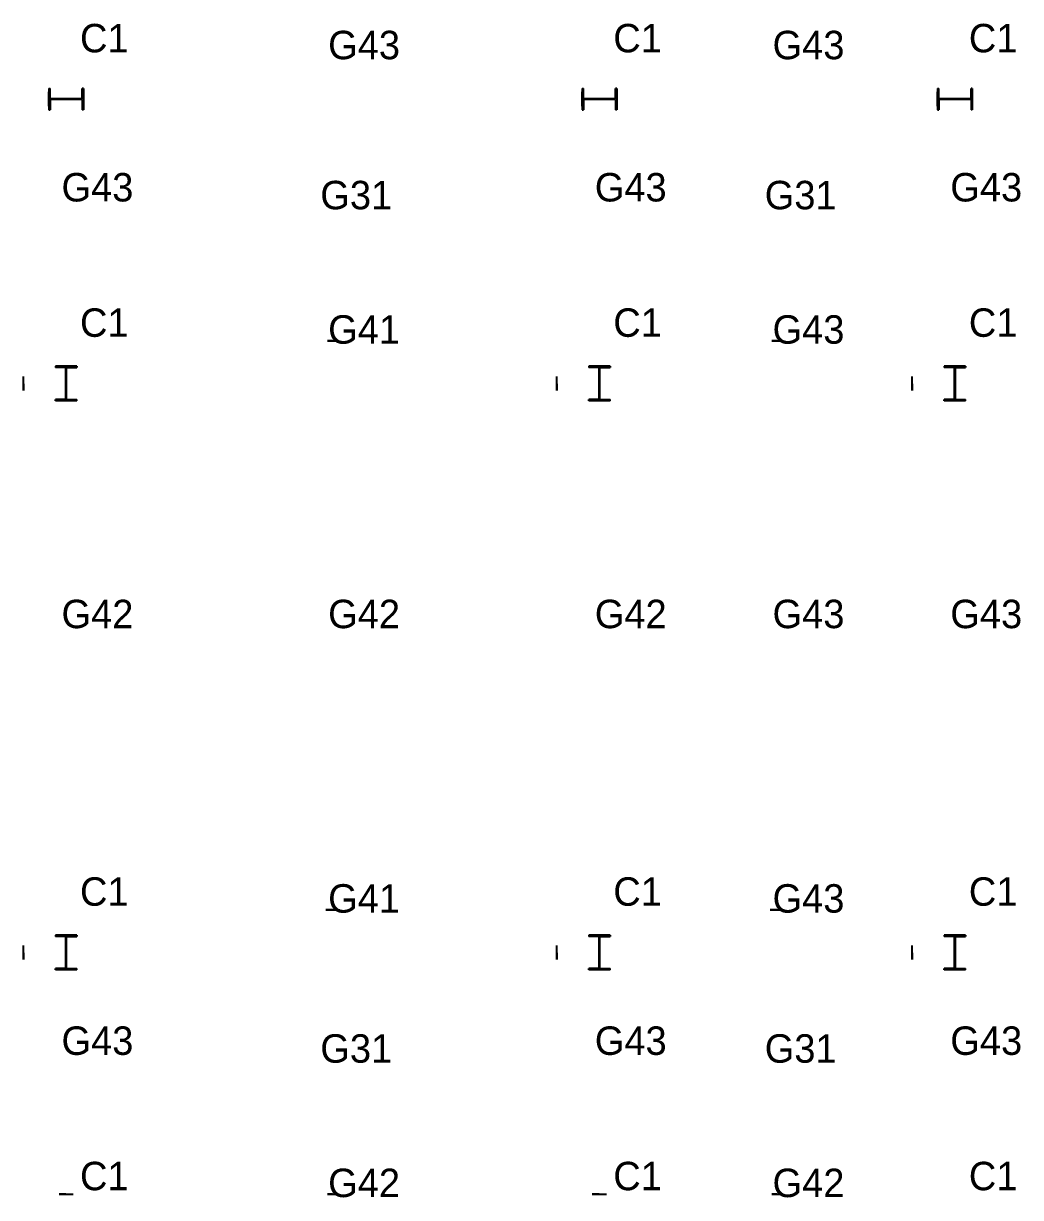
# Model space of a CAD drawing. Extents: x 0 to 468522, y -150 to 33063.
# Drawn here: x 454500 to 468522, y 16554 to 33063 of the extents above; entities that cross this region are included whole.
import ezdxf
from ezdxf.enums import TextEntityAlignment as Align

# ---------------------------------------------------------------- set-up
doc = ezdxf.new("R2010")
doc.units = 0

msp = doc.modelspace()

# ---------------------------------------------------------------- linework, layer by layer
at = {"layer": 'C1'}
for p, q in [((454856, 32150, 6460), (454856, 31850, 6460)), ((454856, 32150, 6460), (454874, 32150, 6460)), ((454874, 32005.5, 6460), (454874, 32150, 6460)), ((455326, 32005.5, 6460), (455326, 32150, 6460)), ((455344, 32150, 6460), (455326, 32150, 6460)), ((455344, 32150, 6460), (455344, 31850, 6460)), ((462356, 32150, 6460), (462356, 31850, 6460)), ((462356, 32150, 6460), (462374, 32150, 6460)), ((462374, 32005.5, 6460), (462374, 32150, 6460)), ((462826, 32005.5, 6460), (462826, 32150, 6460)), ((462844, 32150, 6460), (462826, 32150, 6460)), ((462844, 32150, 6460), (462844, 31850, 6460)), ((467356, 32150, 6460), (467356, 31850, 6460)), ((467356, 32150, 6460), (467374, 32150, 6460)), ((467374, 32005.5, 6460), (467374, 32150, 6460)), ((467826, 32005.5, 6460), (467826, 32150, 6460)), ((467844, 32150, 6460), (467826, 32150, 6460)), ((467844, 32150, 6460), (467844, 31850, 6460)), ((455326, 32005.5, 6460), (454874, 32005.5, 6460)), ((454874, 32005.5, 6460), (454874, 32005.5, 6460)), ((454874, 32005.5, 6460), (454874, 32005.5, 6460)), ((454874, 32005.5, 6460), (454874, 32005.5, 6460)), ((455326, 31994.5, 6460), (454874, 31994.5, 6460)), ((454874, 31994.5, 6460), (454874, 31994.5, 6460)), ((454874, 31994.5, 6460), (454874, 31994.5, 6460)), ((454874, 31994.5, 6460), (454874, 31994.5, 6460)), ((454874, 31994.5, 6460), (454874, 31850, 6460)), ((455326, 32005.5, 6460), (455326, 32005.5, 6460)), ((455326, 32005.5, 6460), (455326, 32005.5, 6460)), ((455326, 32005.5, 6460), (455326, 32005.5, 6460)), ((455326, 31994.5, 6460), (455326, 31994.5, 6460)), ((455326, 31994.5, 6460), (455326, 31994.5, 6460)), ((455326, 31994.5, 6460), (455326, 31994.5, 6460)), ((455326, 31994.5, 6460), (455326, 31850, 6460)), ((462826, 32005.5, 6460), (462374, 32005.5, 6460)), ((462374, 32005.5, 6460), (462374, 32005.5, 6460)), ((462374, 32005.5, 6460), (462374, 32005.5, 6460)), ((462374, 32005.5, 6460), (462374, 32005.5, 6460)), ((462826, 31994.5, 6460), (462374, 31994.5, 6460)), ((462374, 31994.5, 6460), (462374, 31994.5, 6460)), ((462374, 31994.5, 6460), (462374, 31994.5, 6460)), ((462374, 31994.5, 6460), (462374, 31994.5, 6460)), ((462374, 31994.5, 6460), (462374, 31850, 6460)), ((462826, 32005.5, 6460), (462826, 32005.5, 6460)), ((462826, 32005.5, 6460), (462826, 32005.5, 6460)), ((462826, 32005.5, 6460), (462826, 32005.5, 6460)), ((462826, 31994.5, 6460), (462826, 31994.5, 6460)), ((462826, 31994.5, 6460), (462826, 31994.5, 6460)), ((462826, 31994.5, 6460), (462826, 31994.5, 6460)), ((462826, 31994.5, 6460), (462826, 31850, 6460)), ((467826, 32005.5, 6460), (467374, 32005.5, 6460)), ((467374, 32005.5, 6460), (467374, 32005.5, 6460)), ((467374, 32005.5, 6460), (467374, 32005.5, 6460)), ((467374, 32005.5, 6460), (467374, 32005.5, 6460)), ((467826, 31994.5, 6460), (467374, 31994.5, 6460)), ((467374, 31994.5, 6460), (467374, 31994.5, 6460)), ((467374, 31994.5, 6460), (467374, 31994.5, 6460)), ((467374, 31994.5, 6460), (467374, 31994.5, 6460)), ((467374, 31994.5, 6460), (467374, 31850, 6460)), ((467826, 32005.5, 6460), (467826, 32005.5, 6460)), ((467826, 32005.5, 6460), (467826, 32005.5, 6460)), ((467826, 32005.5, 6460), (467826, 32005.5, 6460)), ((467826, 31994.5, 6460), (467826, 31994.5, 6460)), ((467826, 31994.5, 6460), (467826, 31994.5, 6460)), ((467826, 31994.5, 6460), (467826, 31994.5, 6460)), ((467826, 31994.5, 6460), (467826, 31850, 6460)), ((454856, 31850, 6460), (454874, 31850, 6460)), ((455344, 31850, 6460), (455326, 31850, 6460)), ((462356, 31850, 6460), (462374, 31850, 6460)), ((462844, 31850, 6460), (462826, 31850, 6460)), ((467356, 31850, 6460), (467374, 31850, 6460)), ((467844, 31850, 6460), (467826, 31850, 6460)), ((455250, 28244, 6460), (454950, 28244, 6460)), ((454950, 28244, 6460), (454950, 28226, 6460)), ((455250, 28244, 6460), (455250, 28226, 6460)), ((462750, 28244, 6460), (462450, 28244, 6460)), ((462450, 28244, 6460), (462450, 28226, 6460)), ((462750, 28244, 6460), (462750, 28226, 6460)), ((467750, 28244, 6460), (467450, 28244, 6460)), ((467450, 28244, 6460), (467450, 28226, 6460)), ((467750, 28244, 6460), (467750, 28226, 6460)), ((455094.5, 28226, 6460), (454950, 28226, 6460)), ((455094.5, 27774, 6460), (455094.5, 28226, 6460)), ((455094.5, 28226, 6460), (455094.5, 28226, 6460)), ((455094.5, 28226, 6460), (455094.5, 28226, 6460)), ((455094.5, 28226, 6460), (455094.5, 28226, 6460)), ((455105.5, 27774, 6460), (455105.5, 28226, 6460)), ((455105.5, 28226, 6460), (455105.5, 28226, 6460)), ((455105.5, 28226, 6460), (455105.5, 28226, 6460)), ((455105.5, 28226, 6460), (455105.5, 28226, 6460)), ((455105.5, 28226, 6460), (455250, 28226, 6460)), ((462594.5, 28226, 6460), (462450, 28226, 6460)), ((462594.5, 27774, 6460), (462594.5, 28226, 6460)), ((462594.5, 28226, 6460), (462594.5, 28226, 6460)), ((462594.5, 28226, 6460), (462594.5, 28226, 6460)), ((462594.5, 28226, 6460), (462594.5, 28226, 6460)), ((462605.5, 27774, 6460), (462605.5, 28226, 6460)), ((462605.5, 28226, 6460), (462605.5, 28226, 6460)), ((462605.5, 28226, 6460), (462605.5, 28226, 6460)), ((462605.5, 28226, 6460), (462605.5, 28226, 6460)), ((462605.5, 28226, 6460), (462750, 28226, 6460)), ((467594.5, 28226, 6460), (467450, 28226, 6460)), ((467594.5, 27774, 6460), (467594.5, 28226, 6460)), ((467594.5, 28226, 6460), (467594.5, 28226, 6460)), ((467594.5, 28226, 6460), (467594.5, 28226, 6460)), ((467594.5, 28226, 6460), (467594.5, 28226, 6460)), ((467605.5, 27774, 6460), (467605.5, 28226, 6460)), ((467605.5, 28226, 6460), (467605.5, 28226, 6460)), ((467605.5, 28226, 6460), (467605.5, 28226, 6460)), ((467605.5, 28226, 6460), (467605.5, 28226, 6460)), ((467605.5, 28226, 6460), (467750, 28226, 6460)), ((455094.5, 27774, 6460), (454950, 27774, 6460)), ((454950, 27756, 6460), (454950, 27774, 6460)), ((455250, 27756, 6460), (454950, 27756, 6460)), ((455094.5, 27774, 6460), (455094.5, 27774, 6460)), ((455094.5, 27774, 6460), (455094.5, 27774, 6460)), ((455094.5, 27774, 6460), (455094.5, 27774, 6460)), ((455105.5, 27774, 6460), (455105.5, 27774, 6460)), ((455105.5, 27774, 6460), (455105.5, 27774, 6460)), ((455105.5, 27774, 6460), (455105.5, 27774, 6460)), ((455105.5, 27774, 6460), (455250, 27774, 6460)), ((455250, 27756, 6460), (455250, 27774, 6460)), ((462594.5, 27774, 6460), (462450, 27774, 6460)), ((462450, 27756, 6460), (462450, 27774, 6460)), ((462750, 27756, 6460), (462450, 27756, 6460)), ((462594.5, 27774, 6460), (462594.5, 27774, 6460)), ((462594.5, 27774, 6460), (462594.5, 27774, 6460)), ((462594.5, 27774, 6460), (462594.5, 27774, 6460)), ((462605.5, 27774, 6460), (462605.5, 27774, 6460)), ((462605.5, 27774, 6460), (462605.5, 27774, 6460)), ((462605.5, 27774, 6460), (462605.5, 27774, 6460)), ((462605.5, 27774, 6460), (462750, 27774, 6460)), ((462750, 27756, 6460), (462750, 27774, 6460)), ((467594.5, 27774, 6460), (467450, 27774, 6460)), ((467450, 27756, 6460), (467450, 27774, 6460)), ((467750, 27756, 6460), (467450, 27756, 6460)), ((467594.5, 27774, 6460), (467594.5, 27774, 6460)), ((467594.5, 27774, 6460), (467594.5, 27774, 6460)), ((467594.5, 27774, 6460), (467594.5, 27774, 6460)), ((467605.5, 27774, 6460), (467605.5, 27774, 6460)), ((467605.5, 27774, 6460), (467605.5, 27774, 6460)), ((467605.5, 27774, 6460), (467605.5, 27774, 6460)), ((467605.5, 27774, 6460), (467750, 27774, 6460)), ((467750, 27756, 6460), (467750, 27774, 6460)), ((455250, 20244, 6460), (454950, 20244, 6460)), ((454950, 20244, 6460), (454950, 20226, 6460)), ((455094.5, 20226, 6460), (454950, 20226, 6460)), ((455094.5, 19774, 6460), (455094.5, 20226, 6460)), ((455094.5, 20226, 6460), (455094.5, 20226, 6460)), ((455094.5, 20226, 6460), (455094.5, 20226, 6460)), ((455094.5, 20226, 6460), (455094.5, 20226, 6460)), ((455105.5, 19774, 6460), (455105.5, 20226, 6460)), ((455105.5, 20226, 6460), (455105.5, 20226, 6460)), ((455105.5, 20226, 6460), (455105.5, 20226, 6460)), ((455105.5, 20226, 6460), (455105.5, 20226, 6460)), ((455105.5, 20226, 6460), (455250, 20226, 6460)), ((455250, 20244, 6460), (455250, 20226, 6460)), ((462750, 20244, 6460), (462450, 20244, 6460)), ((462450, 20244, 6460), (462450, 20226, 6460)), ((462594.5, 20226, 6460), (462450, 20226, 6460)), ((462594.5, 19774, 6460), (462594.5, 20226, 6460)), ((462594.5, 20226, 6460), (462594.5, 20226, 6460)), ((462594.5, 20226, 6460), (462594.5, 20226, 6460)), ((462594.5, 20226, 6460), (462594.5, 20226, 6460)), ((462605.5, 19774, 6460), (462605.5, 20226, 6460)), ((462605.5, 20226, 6460), (462605.5, 20226, 6460)), ((462605.5, 20226, 6460), (462605.5, 20226, 6460)), ((462605.5, 20226, 6460), (462605.5, 20226, 6460)), ((462605.5, 20226, 6460), (462750, 20226, 6460)), ((462750, 20244, 6460), (462750, 20226, 6460)), ((467750, 20244, 6460), (467450, 20244, 6460)), ((467450, 20244, 6460), (467450, 20226, 6460)), ((467594.5, 20226, 6460), (467450, 20226, 6460)), ((467594.5, 19774, 6460), (467594.5, 20226, 6460)), ((467594.5, 20226, 6460), (467594.5, 20226, 6460)), ((467594.5, 20226, 6460), (467594.5, 20226, 6460)), ((467594.5, 20226, 6460), (467594.5, 20226, 6460)), ((467605.5, 19774, 6460), (467605.5, 20226, 6460)), ((467605.5, 20226, 6460), (467605.5, 20226, 6460)), ((467605.5, 20226, 6460), (467605.5, 20226, 6460)), ((467605.5, 20226, 6460), (467605.5, 20226, 6460)), ((467605.5, 20226, 6460), (467750, 20226, 6460)), ((467750, 20244, 6460), (467750, 20226, 6460)), ((455094.5, 19774, 6460), (454950, 19774, 6460)), ((454950, 19756, 6460), (454950, 19774, 6460)), ((455250, 19756, 6460), (454950, 19756, 6460)), ((455094.5, 19774, 6460), (455094.5, 19774, 6460)), ((455094.5, 19774, 6460), (455094.5, 19774, 6460)), ((455094.5, 19774, 6460), (455094.5, 19774, 6460)), ((455105.5, 19774, 6460), (455105.5, 19774, 6460)), ((455105.5, 19774, 6460), (455105.5, 19774, 6460)), ((455105.5, 19774, 6460), (455105.5, 19774, 6460)), ((455105.5, 19774, 6460), (455250, 19774, 6460)), ((455250, 19756, 6460), (455250, 19774, 6460)), ((462594.5, 19774, 6460), (462450, 19774, 6460)), ((462450, 19756, 6460), (462450, 19774, 6460)), ((462750, 19756, 6460), (462450, 19756, 6460)), ((462594.5, 19774, 6460), (462594.5, 19774, 6460)), ((462594.5, 19774, 6460), (462594.5, 19774, 6460)), ((462594.5, 19774, 6460), (462594.5, 19774, 6460)), ((462605.5, 19774, 6460), (462605.5, 19774, 6460)), ((462605.5, 19774, 6460), (462605.5, 19774, 6460)), ((462605.5, 19774, 6460), (462605.5, 19774, 6460)), ((462605.5, 19774, 6460), (462750, 19774, 6460)), ((462750, 19756, 6460), (462750, 19774, 6460)), ((467594.5, 19774, 6460), (467450, 19774, 6460)), ((467450, 19756, 6460), (467450, 19774, 6460)), ((467750, 19756, 6460), (467450, 19756, 6460)), ((467594.5, 19774, 6460), (467594.5, 19774, 6460)), ((467594.5, 19774, 6460), (467594.5, 19774, 6460)), ((467594.5, 19774, 6460), (467594.5, 19774, 6460)), ((467605.5, 19774, 6460), (467605.5, 19774, 6460)), ((467605.5, 19774, 6460), (467605.5, 19774, 6460)), ((467605.5, 19774, 6460), (467605.5, 19774, 6460)), ((467605.5, 19774, 6460), (467750, 19774, 6460)), ((467750, 19756, 6460), (467750, 19774, 6460))]:
    msp.add_line(p, q, dxfattribs=at)
at = {"layer": 'G31', "extrusion": (0, 1, 0)}
for p, q in [((458775, 28600, 9740), (458925, 28600, 9740)), ((458775, 28600, 9440), (458925, 28600, 9440)), ((458846.75, 28600, 9731), (458775, 28600, 9731)), ((458775, 28600, 9740), (458775, 28600, 9731)), ((458846.75, 28600, 9449), (458775, 28600, 9449)), ((458775, 28600, 9440), (458775, 28600, 9449)), ((458846.75, 28600, 9449), (458846.75, 28600, 9731)), ((458846.75, 28600, 9731), (458846.75, 28600, 9731)), ((458846.75, 28600, 9449), (458846.75, 28600, 9449)), ((458846.75, 28600, 9731), (458846.75, 28600, 9731)), ((458846.75, 28600, 9449), (458846.75, 28600, 9449)), ((458846.75, 28600, 9731), (458846.75, 28600, 9731)), ((458846.75, 28600, 9449), (458846.75, 28600, 9449)), ((458853.25, 28600, 9449), (458853.25, 28600, 9731)), ((458853.25, 28600, 9449), (458853.25, 28600, 9449)), ((458853.25, 28600, 9731), (458853.25, 28600, 9731)), ((458853.25, 28600, 9449), (458853.25, 28600, 9449)), ((458853.25, 28600, 9731), (458853.25, 28600, 9731)), ((458853.25, 28600, 9449), (458853.25, 28600, 9449)), ((458853.25, 28600, 9731), (458853.25, 28600, 9731)), ((458853.25, 28600, 9731), (458925, 28600, 9731)), ((458853.25, 28600, 9449), (458925, 28600, 9449)), ((458925, 28600, 9740), (458925, 28600, 9731)), ((458925, 28600, 9440), (458925, 28600, 9449)), ((465025, 28600, 9740), (465175, 28600, 9740)), ((465025, 28600, 9440), (465175, 28600, 9440)), ((465096.75, 28600, 9731), (465025, 28600, 9731)), ((465025, 28600, 9740), (465025, 28600, 9731)), ((465096.75, 28600, 9449), (465025, 28600, 9449)), ((465025, 28600, 9440), (465025, 28600, 9449)), ((465096.75, 28600, 9449), (465096.75, 28600, 9731)), ((465096.75, 28600, 9731), (465096.75, 28600, 9731)), ((465096.75, 28600, 9449), (465096.75, 28600, 9449)), ((465096.75, 28600, 9731), (465096.75, 28600, 9731)), ((465096.75, 28600, 9449), (465096.75, 28600, 9449)), ((465096.75, 28600, 9731), (465096.75, 28600, 9731)), ((465096.75, 28600, 9449), (465096.75, 28600, 9449)), ((465103.25, 28600, 9449), (465103.25, 28600, 9731)), ((465103.25, 28600, 9449), (465103.25, 28600, 9449)), ((465103.25, 28600, 9731), (465103.25, 28600, 9731)), ((465103.25, 28600, 9449), (465103.25, 28600, 9449)), ((465103.25, 28600, 9731), (465103.25, 28600, 9731)), ((465103.25, 28600, 9449), (465103.25, 28600, 9449)), ((465103.25, 28600, 9731), (465103.25, 28600, 9731)), ((465103.25, 28600, 9731), (465175, 28600, 9731)), ((465103.25, 28600, 9449), (465175, 28600, 9449)), ((465175, 28600, 9740), (465175, 28600, 9731)), ((465175, 28600, 9440), (465175, 28600, 9449)), ((458775, 16600, 9740), (458925, 16600, 9740)), ((458775, 16600, 9440), (458925, 16600, 9440)), ((458846.75, 16600, 9731), (458775, 16600, 9731)), ((458775, 16600, 9740), (458775, 16600, 9731)), ((458846.75, 16600, 9449), (458775, 16600, 9449)), ((458775, 16600, 9440), (458775, 16600, 9449)), ((458846.75, 16600, 9449), (458846.75, 16600, 9731)), ((458846.75, 16600, 9731), (458846.75, 16600, 9731)), ((458846.75, 16600, 9449), (458846.75, 16600, 9449)), ((458846.75, 16600, 9731), (458846.75, 16600, 9731)), ((458846.75, 16600, 9449), (458846.75, 16600, 9449)), ((458846.75, 16600, 9731), (458846.75, 16600, 9731)), ((458846.75, 16600, 9449), (458846.75, 16600, 9449)), ((458853.25, 16600, 9449), (458853.25, 16600, 9731)), ((458853.25, 16600, 9449), (458853.25, 16600, 9449)), ((458853.25, 16600, 9731), (458853.25, 16600, 9731)), ((458853.25, 16600, 9449), (458853.25, 16600, 9449)), ((458853.25, 16600, 9731), (458853.25, 16600, 9731)), ((458853.25, 16600, 9449), (458853.25, 16600, 9449)), ((458853.25, 16600, 9731), (458853.25, 16600, 9731)), ((458853.25, 16600, 9731), (458925, 16600, 9731)), ((458853.25, 16600, 9449), (458925, 16600, 9449)), ((458925, 16600, 9740), (458925, 16600, 9731)), ((458925, 16600, 9440), (458925, 16600, 9449)), ((465025, 16600, 9740), (465175, 16600, 9740)), ((465025, 16600, 9440), (465175, 16600, 9440)), ((465096.75, 16600, 9731), (465025, 16600, 9731)), ((465025, 16600, 9740), (465025, 16600, 9731)), ((465096.75, 16600, 9449), (465025, 16600, 9449)), ((465025, 16600, 9440), (465025, 16600, 9449)), ((465096.75, 16600, 9449), (465096.75, 16600, 9731)), ((465096.75, 16600, 9731), (465096.75, 16600, 9731)), ((465096.75, 16600, 9449), (465096.75, 16600, 9449)), ((465096.75, 16600, 9731), (465096.75, 16600, 9731)), ((465096.75, 16600, 9449), (465096.75, 16600, 9449)), ((465096.75, 16600, 9731), (465096.75, 16600, 9731)), ((465096.75, 16600, 9449), (465096.75, 16600, 9449)), ((465103.25, 16600, 9449), (465103.25, 16600, 9731)), ((465103.25, 16600, 9449), (465103.25, 16600, 9449)), ((465103.25, 16600, 9731), (465103.25, 16600, 9731)), ((465103.25, 16600, 9449), (465103.25, 16600, 9449)), ((465103.25, 16600, 9731), (465103.25, 16600, 9731)), ((465103.25, 16600, 9449), (465103.25, 16600, 9449)), ((465103.25, 16600, 9731), (465103.25, 16600, 9731)), ((465103.25, 16600, 9731), (465175, 16600, 9731)), ((465103.25, 16600, 9449), (465175, 16600, 9449)), ((465175, 16600, 9740), (465175, 16600, 9731)), ((465175, 16600, 9440), (465175, 16600, 9449))]:
    msp.add_line(p, q, dxfattribs=at)
at = {"layer": 'G41', "extrusion": (-1, 0, 0)}
for p, q in [((454500, 27900, 9790), (454500, 28100, 9790)), ((454500, 27900, 9390), (454500, 28100, 9390)), ((454500, 28006, 9768), (454500, 28100, 9768)), ((454500, 28100, 9790), (454500, 28100, 9768)), ((454500, 28006, 9412), (454500, 28100, 9412)), ((454500, 28100, 9390), (454500, 28100, 9412)), ((462000, 27900, 9790), (462000, 28100, 9790)), ((462000, 27900, 9390), (462000, 28100, 9390)), ((462000, 28006, 9768), (462000, 28100, 9768)), ((462000, 28100, 9790), (462000, 28100, 9768)), ((462000, 28006, 9412), (462000, 28100, 9412)), ((462000, 28100, 9390), (462000, 28100, 9412)), ((454500, 28006, 9412), (454500, 28006, 9768)), ((454500, 28006, 9412), (454500, 28006, 9412)), ((454500, 28006, 9768), (454500, 28006, 9768)), ((454500, 28006, 9412), (454500, 28006, 9412)), ((454500, 28006, 9768), (454500, 28006, 9768)), ((454500, 28006, 9412), (454500, 28006, 9412)), ((454500, 28006, 9768), (454500, 28006, 9768)), ((454500, 27994, 9412), (454500, 27994, 9768)), ((454500, 27994, 9768), (454500, 27994, 9768)), ((454500, 27994, 9412), (454500, 27994, 9412)), ((454500, 27994, 9768), (454500, 27994, 9768)), ((454500, 27994, 9412), (454500, 27994, 9412)), ((454500, 27994, 9768), (454500, 27994, 9768)), ((454500, 27994, 9412), (454500, 27994, 9412)), ((454500, 27994, 9768), (454500, 27900, 9768)), ((454500, 27994, 9412), (454500, 27900, 9412)), ((454500, 27900, 9790), (454500, 27900, 9768)), ((454500, 27900, 9390), (454500, 27900, 9412)), ((462000, 28006, 9412), (462000, 28006, 9768)), ((462000, 28006, 9412), (462000, 28006, 9412)), ((462000, 28006, 9768), (462000, 28006, 9768)), ((462000, 28006, 9412), (462000, 28006, 9412)), ((462000, 28006, 9768), (462000, 28006, 9768)), ((462000, 28006, 9412), (462000, 28006, 9412)), ((462000, 28006, 9768), (462000, 28006, 9768)), ((462000, 27994, 9412), (462000, 27994, 9768)), ((462000, 27994, 9768), (462000, 27994, 9768)), ((462000, 27994, 9412), (462000, 27994, 9412)), ((462000, 27994, 9768), (462000, 27994, 9768)), ((462000, 27994, 9412), (462000, 27994, 9412)), ((462000, 27994, 9768), (462000, 27994, 9768)), ((462000, 27994, 9412), (462000, 27994, 9412)), ((462000, 27994, 9768), (462000, 27900, 9768)), ((462000, 27994, 9412), (462000, 27900, 9412)), ((462000, 27900, 9790), (462000, 27900, 9768)), ((462000, 27900, 9390), (462000, 27900, 9412)), ((454500, 19900, 9790), (454500, 20100, 9790)), ((454500, 19900, 9390), (454500, 20100, 9390)), ((454500, 20006, 9768), (454500, 20100, 9768)), ((454500, 20100, 9790), (454500, 20100, 9768)), ((454500, 20006, 9412), (454500, 20100, 9412)), ((454500, 20100, 9390), (454500, 20100, 9412)), ((454500, 20006, 9412), (454500, 20006, 9768)), ((454500, 20006, 9412), (454500, 20006, 9412)), ((454500, 20006, 9768), (454500, 20006, 9768)), ((454500, 20006, 9412), (454500, 20006, 9412)), ((454500, 20006, 9768), (454500, 20006, 9768)), ((454500, 20006, 9412), (454500, 20006, 9412)), ((454500, 20006, 9768), (454500, 20006, 9768)), ((454500, 19994, 9412), (454500, 19994, 9768)), ((454500, 19994, 9768), (454500, 19994, 9768)), ((454500, 19994, 9412), (454500, 19994, 9412)), ((454500, 19994, 9768), (454500, 19994, 9768)), ((454500, 19994, 9412), (454500, 19994, 9412)), ((454500, 19994, 9768), (454500, 19994, 9768)), ((454500, 19994, 9412), (454500, 19994, 9412)), ((454500, 19994, 9768), (454500, 19900, 9768)), ((454500, 19994, 9412), (454500, 19900, 9412)), ((462000, 19900, 9790), (462000, 20100, 9790)), ((462000, 19900, 9390), (462000, 20100, 9390)), ((462000, 20006, 9768), (462000, 20100, 9768)), ((462000, 20100, 9790), (462000, 20100, 9768)), ((462000, 20006, 9412), (462000, 20100, 9412)), ((462000, 20100, 9390), (462000, 20100, 9412)), ((462000, 20006, 9412), (462000, 20006, 9768)), ((462000, 20006, 9412), (462000, 20006, 9412)), ((462000, 20006, 9768), (462000, 20006, 9768)), ((462000, 20006, 9412), (462000, 20006, 9412)), ((462000, 20006, 9768), (462000, 20006, 9768)), ((462000, 20006, 9412), (462000, 20006, 9412)), ((462000, 20006, 9768), (462000, 20006, 9768)), ((462000, 19994, 9412), (462000, 19994, 9768)), ((462000, 19994, 9768), (462000, 19994, 9768)), ((462000, 19994, 9412), (462000, 19994, 9412)), ((462000, 19994, 9768), (462000, 19994, 9768)), ((462000, 19994, 9412), (462000, 19994, 9412)), ((462000, 19994, 9768), (462000, 19994, 9768)), ((462000, 19994, 9412), (462000, 19994, 9412)), ((462000, 19994, 9768), (462000, 19900, 9768)), ((462000, 19994, 9412), (462000, 19900, 9412)), ((454500, 19900, 9790), (454500, 19900, 9768)), ((454500, 19900, 9390), (454500, 19900, 9412)), ((462000, 19900, 9790), (462000, 19900, 9768)), ((462000, 19900, 9390), (462000, 19900, 9412))]:
    msp.add_line(p, q, dxfattribs=at)
at = {"layer": 'G42', "extrusion": (0, 1, 0)}
for p, q in [((458750, 20600, 9790), (458950, 20600, 9790)), ((458750, 20600, 9390), (458950, 20600, 9390)), ((458845.5, 20600, 9776), (458750, 20600, 9776)), ((458750, 20600, 9790), (458750, 20600, 9776)), ((458845.5, 20600, 9404), (458750, 20600, 9404)), ((458750, 20600, 9390), (458750, 20600, 9404)), ((458845.5, 20600, 9404), (458845.5, 20600, 9776)), ((458845.5, 20600, 9776), (458845.5, 20600, 9776)), ((458845.5, 20600, 9404), (458845.5, 20600, 9404)), ((458845.5, 20600, 9776), (458845.5, 20600, 9776)), ((458845.5, 20600, 9404), (458845.5, 20600, 9404)), ((458845.5, 20600, 9776), (458845.5, 20600, 9776)), ((458845.5, 20600, 9404), (458845.5, 20600, 9404)), ((458854.5, 20600, 9404), (458854.5, 20600, 9776)), ((458854.5, 20600, 9404), (458854.5, 20600, 9404)), ((458854.5, 20600, 9776), (458854.5, 20600, 9776)), ((458854.5, 20600, 9404), (458854.5, 20600, 9404)), ((458854.5, 20600, 9776), (458854.5, 20600, 9776)), ((458854.5, 20600, 9404), (458854.5, 20600, 9404)), ((458854.5, 20600, 9776), (458854.5, 20600, 9776)), ((458854.5, 20600, 9776), (458950, 20600, 9776)), ((458854.5, 20600, 9404), (458950, 20600, 9404)), ((458950, 20600, 9790), (458950, 20600, 9776)), ((458950, 20600, 9390), (458950, 20600, 9404)), ((455000, 20244, 9790), (455200, 20244, 9790)), ((455000, 20244, 9390), (455200, 20244, 9390)), ((455095.5, 20244, 9776), (455000, 20244, 9776)), ((455000, 20244, 9790), (455000, 20244, 9776)), ((455095.5, 20244, 9404), (455000, 20244, 9404)), ((455000, 20244, 9390), (455000, 20244, 9404)), ((455095.5, 20244, 9404), (455095.5, 20244, 9776)), ((455095.5, 20244, 9776), (455095.5, 20244, 9776)), ((455095.5, 20244, 9404), (455095.5, 20244, 9404)), ((455095.5, 20244, 9776), (455095.5, 20244, 9776)), ((455095.5, 20244, 9404), (455095.5, 20244, 9404)), ((455095.5, 20244, 9776), (455095.5, 20244, 9776)), ((455095.5, 20244, 9404), (455095.5, 20244, 9404)), ((455104.5, 20244, 9404), (455104.5, 20244, 9776)), ((455104.5, 20244, 9404), (455104.5, 20244, 9404)), ((455104.5, 20244, 9776), (455104.5, 20244, 9776)), ((455104.5, 20244, 9404), (455104.5, 20244, 9404)), ((455104.5, 20244, 9776), (455104.5, 20244, 9776)), ((455104.5, 20244, 9404), (455104.5, 20244, 9404)), ((455104.5, 20244, 9776), (455104.5, 20244, 9776)), ((455104.5, 20244, 9776), (455200, 20244, 9776)), ((455104.5, 20244, 9404), (455200, 20244, 9404)), ((455200, 20244, 9790), (455200, 20244, 9776)), ((455200, 20244, 9390), (455200, 20244, 9404)), ((462500, 20244, 9790), (462700, 20244, 9790)), ((462500, 20244, 9390), (462700, 20244, 9390)), ((462595.5, 20244, 9776), (462500, 20244, 9776)), ((462500, 20244, 9790), (462500, 20244, 9776)), ((462595.5, 20244, 9404), (462500, 20244, 9404)), ((462500, 20244, 9390), (462500, 20244, 9404)), ((462595.5, 20244, 9404), (462595.5, 20244, 9776)), ((462595.5, 20244, 9776), (462595.5, 20244, 9776)), ((462595.5, 20244, 9404), (462595.5, 20244, 9404)), ((462595.5, 20244, 9776), (462595.5, 20244, 9776)), ((462595.5, 20244, 9404), (462595.5, 20244, 9404)), ((462595.5, 20244, 9776), (462595.5, 20244, 9776)), ((462595.5, 20244, 9404), (462595.5, 20244, 9404)), ((462604.5, 20244, 9404), (462604.5, 20244, 9776)), ((462604.5, 20244, 9404), (462604.5, 20244, 9404)), ((462604.5, 20244, 9776), (462604.5, 20244, 9776)), ((462604.5, 20244, 9404), (462604.5, 20244, 9404)), ((462604.5, 20244, 9776), (462604.5, 20244, 9776)), ((462604.5, 20244, 9404), (462604.5, 20244, 9404)), ((462604.5, 20244, 9776), (462604.5, 20244, 9776)), ((462604.5, 20244, 9776), (462700, 20244, 9776)), ((462604.5, 20244, 9404), (462700, 20244, 9404)), ((462700, 20244, 9790), (462700, 20244, 9776)), ((462700, 20244, 9390), (462700, 20244, 9404))]:
    msp.add_line(p, q, dxfattribs=at)
at = {"layer": 'G43', "extrusion": (-1, 0, 0)}
for p, q in [((454856, 31900, 9790), (454856, 32100, 9790)), ((454856, 31900, 9390), (454856, 32100, 9390)), ((454856, 32004, 9777), (454856, 32100, 9777)), ((454856, 32100, 9790), (454856, 32100, 9777)), ((454856, 32004, 9403), (454856, 32100, 9403)), ((454856, 32100, 9390), (454856, 32100, 9403)), ((462356, 31900, 9790), (462356, 32100, 9790)), ((462356, 31900, 9390), (462356, 32100, 9390)), ((462356, 32004, 9777), (462356, 32100, 9777)), ((462356, 32100, 9790), (462356, 32100, 9777)), ((462356, 32004, 9403), (462356, 32100, 9403)), ((462356, 32100, 9390), (462356, 32100, 9403)), ((467356, 31900, 9790), (467356, 32100, 9790)), ((467356, 31900, 9390), (467356, 32100, 9390)), ((467356, 32004, 9777), (467356, 32100, 9777)), ((467356, 32100, 9790), (467356, 32100, 9777)), ((467356, 32004, 9403), (467356, 32100, 9403)), ((467356, 32100, 9390), (467356, 32100, 9403)), ((454856, 32004, 9403), (454856, 32004, 9777)), ((454856, 32004, 9403), (454856, 32004, 9403)), ((454856, 32004, 9777), (454856, 32004, 9777)), ((454856, 32004, 9403), (454856, 32004, 9403)), ((454856, 32004, 9777), (454856, 32004, 9777)), ((454856, 32004, 9403), (454856, 32004, 9403)), ((454856, 32004, 9777), (454856, 32004, 9777)), ((454856, 31996, 9403), (454856, 31996, 9777)), ((454856, 31996, 9777), (454856, 31996, 9777)), ((454856, 31996, 9403), (454856, 31996, 9403)), ((454856, 31996, 9777), (454856, 31996, 9777)), ((454856, 31996, 9403), (454856, 31996, 9403)), ((454856, 31996, 9777), (454856, 31996, 9777)), ((454856, 31996, 9403), (454856, 31996, 9403)), ((454856, 31996, 9777), (454856, 31900, 9777)), ((454856, 31996, 9403), (454856, 31900, 9403)), ((454856, 31900, 9790), (454856, 31900, 9777)), ((454856, 31900, 9390), (454856, 31900, 9403)), ((462356, 32004, 9403), (462356, 32004, 9777)), ((462356, 32004, 9403), (462356, 32004, 9403)), ((462356, 32004, 9777), (462356, 32004, 9777)), ((462356, 32004, 9403), (462356, 32004, 9403)), ((462356, 32004, 9777), (462356, 32004, 9777)), ((462356, 32004, 9403), (462356, 32004, 9403)), ((462356, 32004, 9777), (462356, 32004, 9777)), ((462356, 31996, 9403), (462356, 31996, 9777)), ((462356, 31996, 9777), (462356, 31996, 9777)), ((462356, 31996, 9403), (462356, 31996, 9403)), ((462356, 31996, 9777), (462356, 31996, 9777)), ((462356, 31996, 9403), (462356, 31996, 9403)), ((462356, 31996, 9777), (462356, 31996, 9777)), ((462356, 31996, 9403), (462356, 31996, 9403)), ((462356, 31996, 9777), (462356, 31900, 9777)), ((462356, 31996, 9403), (462356, 31900, 9403)), ((462356, 31900, 9790), (462356, 31900, 9777)), ((462356, 31900, 9390), (462356, 31900, 9403)), ((467356, 32004, 9403), (467356, 32004, 9777)), ((467356, 32004, 9403), (467356, 32004, 9403)), ((467356, 32004, 9777), (467356, 32004, 9777)), ((467356, 32004, 9403), (467356, 32004, 9403)), ((467356, 32004, 9777), (467356, 32004, 9777)), ((467356, 32004, 9403), (467356, 32004, 9403)), ((467356, 32004, 9777), (467356, 32004, 9777)), ((467356, 31996, 9403), (467356, 31996, 9777)), ((467356, 31996, 9777), (467356, 31996, 9777)), ((467356, 31996, 9403), (467356, 31996, 9403)), ((467356, 31996, 9777), (467356, 31996, 9777)), ((467356, 31996, 9403), (467356, 31996, 9403)), ((467356, 31996, 9777), (467356, 31996, 9777)), ((467356, 31996, 9403), (467356, 31996, 9403)), ((467356, 31996, 9777), (467356, 31900, 9777)), ((467356, 31996, 9403), (467356, 31900, 9403)), ((467356, 31900, 9790), (467356, 31900, 9777)), ((467356, 31900, 9390), (467356, 31900, 9403)), ((467000, 27900, 9790), (467000, 28100, 9790)), ((467000, 27900, 9390), (467000, 28100, 9390)), ((467000, 28004, 9777), (467000, 28100, 9777)), ((467000, 28100, 9790), (467000, 28100, 9777)), ((467000, 28004, 9403), (467000, 28100, 9403)), ((467000, 28100, 9390), (467000, 28100, 9403)), ((467000, 28004, 9403), (467000, 28004, 9777)), ((467000, 28004, 9403), (467000, 28004, 9403)), ((467000, 28004, 9777), (467000, 28004, 9777)), ((467000, 28004, 9403), (467000, 28004, 9403)), ((467000, 28004, 9777), (467000, 28004, 9777)), ((467000, 28004, 9403), (467000, 28004, 9403)), ((467000, 28004, 9777), (467000, 28004, 9777)), ((467000, 27996, 9403), (467000, 27996, 9777)), ((467000, 27996, 9777), (467000, 27996, 9777)), ((467000, 27996, 9403), (467000, 27996, 9403)), ((467000, 27996, 9777), (467000, 27996, 9777)), ((467000, 27996, 9403), (467000, 27996, 9403)), ((467000, 27996, 9777), (467000, 27996, 9777)), ((467000, 27996, 9403), (467000, 27996, 9403)), ((467000, 27996, 9777), (467000, 27900, 9777)), ((467000, 27996, 9403), (467000, 27900, 9403)), ((467000, 27900, 9790), (467000, 27900, 9777)), ((467000, 27900, 9390), (467000, 27900, 9403)), ((467000, 19900, 9790), (467000, 20100, 9790)), ((467000, 19900, 9390), (467000, 20100, 9390)), ((467000, 20004, 9777), (467000, 20100, 9777)), ((467000, 20100, 9790), (467000, 20100, 9777)), ((467000, 20004, 9403), (467000, 20100, 9403)), ((467000, 20100, 9390), (467000, 20100, 9403)), ((467000, 20004, 9403), (467000, 20004, 9777)), ((467000, 20004, 9403), (467000, 20004, 9403)), ((467000, 20004, 9777), (467000, 20004, 9777)), ((467000, 20004, 9403), (467000, 20004, 9403)), ((467000, 20004, 9777), (467000, 20004, 9777)), ((467000, 20004, 9403), (467000, 20004, 9403)), ((467000, 20004, 9777), (467000, 20004, 9777)), ((467000, 19996, 9403), (467000, 19996, 9777)), ((467000, 19996, 9777), (467000, 19996, 9777)), ((467000, 19996, 9403), (467000, 19996, 9403)), ((467000, 19996, 9777), (467000, 19996, 9777)), ((467000, 19996, 9403), (467000, 19996, 9403)), ((467000, 19996, 9777), (467000, 19996, 9777)), ((467000, 19996, 9403), (467000, 19996, 9403)), ((467000, 19996, 9777), (467000, 19900, 9777)), ((467000, 19996, 9403), (467000, 19900, 9403)), ((467000, 19900, 9790), (467000, 19900, 9777)), ((467000, 19900, 9390), (467000, 19900, 9403))]:
    msp.add_line(p, q, dxfattribs=at)
at = {"layer": 'G43', "extrusion": (0, 1, 0)}
for p, q in [((455000, 28244, 9790), (455200, 28244, 9790)), ((455000, 28244, 9390), (455200, 28244, 9390)), ((455096, 28244, 9777), (455000, 28244, 9777)), ((455000, 28244, 9790), (455000, 28244, 9777)), ((455096, 28244, 9403), (455000, 28244, 9403)), ((455000, 28244, 9390), (455000, 28244, 9403)), ((455096, 28244, 9403), (455096, 28244, 9777)), ((455096, 28244, 9777), (455096, 28244, 9777)), ((455096, 28244, 9403), (455096, 28244, 9403)), ((455096, 28244, 9777), (455096, 28244, 9777)), ((455096, 28244, 9403), (455096, 28244, 9403)), ((455096, 28244, 9777), (455096, 28244, 9777)), ((455096, 28244, 9403), (455096, 28244, 9403)), ((455104, 28244, 9403), (455104, 28244, 9777)), ((455104, 28244, 9403), (455104, 28244, 9403)), ((455104, 28244, 9777), (455104, 28244, 9777)), ((455104, 28244, 9403), (455104, 28244, 9403)), ((455104, 28244, 9777), (455104, 28244, 9777)), ((455104, 28244, 9403), (455104, 28244, 9403)), ((455104, 28244, 9777), (455104, 28244, 9777)), ((455104, 28244, 9777), (455200, 28244, 9777)), ((455104, 28244, 9403), (455200, 28244, 9403)), ((455200, 28244, 9790), (455200, 28244, 9777)), ((455200, 28244, 9390), (455200, 28244, 9403)), ((462500, 28244, 9790), (462700, 28244, 9790)), ((462500, 28244, 9390), (462700, 28244, 9390)), ((462596, 28244, 9777), (462500, 28244, 9777)), ((462500, 28244, 9790), (462500, 28244, 9777)), ((462596, 28244, 9403), (462500, 28244, 9403)), ((462500, 28244, 9390), (462500, 28244, 9403)), ((462596, 28244, 9403), (462596, 28244, 9777)), ((462596, 28244, 9777), (462596, 28244, 9777)), ((462596, 28244, 9403), (462596, 28244, 9403)), ((462596, 28244, 9777), (462596, 28244, 9777)), ((462596, 28244, 9403), (462596, 28244, 9403)), ((462596, 28244, 9777), (462596, 28244, 9777)), ((462596, 28244, 9403), (462596, 28244, 9403)), ((462604, 28244, 9403), (462604, 28244, 9777)), ((462604, 28244, 9403), (462604, 28244, 9403)), ((462604, 28244, 9777), (462604, 28244, 9777)), ((462604, 28244, 9403), (462604, 28244, 9403)), ((462604, 28244, 9777), (462604, 28244, 9777)), ((462604, 28244, 9403), (462604, 28244, 9403)), ((462604, 28244, 9777), (462604, 28244, 9777)), ((462604, 28244, 9777), (462700, 28244, 9777)), ((462604, 28244, 9403), (462700, 28244, 9403)), ((462700, 28244, 9790), (462700, 28244, 9777)), ((462700, 28244, 9390), (462700, 28244, 9403)), ((467500, 28244, 9790), (467700, 28244, 9790)), ((467500, 28244, 9390), (467700, 28244, 9390)), ((467596, 28244, 9777), (467500, 28244, 9777)), ((467500, 28244, 9790), (467500, 28244, 9777)), ((467596, 28244, 9403), (467500, 28244, 9403)), ((467500, 28244, 9390), (467500, 28244, 9403)), ((467596, 28244, 9403), (467596, 28244, 9777)), ((467596, 28244, 9777), (467596, 28244, 9777)), ((467596, 28244, 9403), (467596, 28244, 9403)), ((467596, 28244, 9777), (467596, 28244, 9777)), ((467596, 28244, 9403), (467596, 28244, 9403)), ((467596, 28244, 9777), (467596, 28244, 9777)), ((467596, 28244, 9403), (467596, 28244, 9403)), ((467604, 28244, 9403), (467604, 28244, 9777)), ((467604, 28244, 9403), (467604, 28244, 9403)), ((467604, 28244, 9777), (467604, 28244, 9777)), ((467604, 28244, 9403), (467604, 28244, 9403)), ((467604, 28244, 9777), (467604, 28244, 9777)), ((467604, 28244, 9403), (467604, 28244, 9403)), ((467604, 28244, 9777), (467604, 28244, 9777)), ((467604, 28244, 9777), (467700, 28244, 9777)), ((467604, 28244, 9403), (467700, 28244, 9403)), ((467700, 28244, 9790), (467700, 28244, 9777)), ((467700, 28244, 9390), (467700, 28244, 9403)), ((465000, 20600, 9790), (465200, 20600, 9790)), ((465000, 20600, 9390), (465200, 20600, 9390)), ((465096, 20600, 9777), (465000, 20600, 9777)), ((465000, 20600, 9790), (465000, 20600, 9777)), ((465096, 20600, 9403), (465000, 20600, 9403)), ((465000, 20600, 9390), (465000, 20600, 9403)), ((465096, 20600, 9403), (465096, 20600, 9777)), ((465096, 20600, 9777), (465096, 20600, 9777)), ((465096, 20600, 9403), (465096, 20600, 9403)), ((465096, 20600, 9777), (465096, 20600, 9777)), ((465096, 20600, 9403), (465096, 20600, 9403)), ((465096, 20600, 9777), (465096, 20600, 9777)), ((465096, 20600, 9403), (465096, 20600, 9403)), ((465104, 20600, 9403), (465104, 20600, 9777)), ((465104, 20600, 9403), (465104, 20600, 9403)), ((465104, 20600, 9777), (465104, 20600, 9777)), ((465104, 20600, 9403), (465104, 20600, 9403)), ((465104, 20600, 9777), (465104, 20600, 9777)), ((465104, 20600, 9403), (465104, 20600, 9403)), ((465104, 20600, 9777), (465104, 20600, 9777)), ((465104, 20600, 9777), (465200, 20600, 9777)), ((465104, 20600, 9403), (465200, 20600, 9403)), ((465200, 20600, 9790), (465200, 20600, 9777)), ((465200, 20600, 9390), (465200, 20600, 9403)), ((467500, 20244, 9790), (467700, 20244, 9790)), ((467500, 20244, 9390), (467700, 20244, 9390)), ((467596, 20244, 9777), (467500, 20244, 9777)), ((467500, 20244, 9790), (467500, 20244, 9777)), ((467596, 20244, 9403), (467500, 20244, 9403)), ((467500, 20244, 9390), (467500, 20244, 9403)), ((467596, 20244, 9403), (467596, 20244, 9777)), ((467596, 20244, 9777), (467596, 20244, 9777)), ((467596, 20244, 9403), (467596, 20244, 9403)), ((467596, 20244, 9777), (467596, 20244, 9777)), ((467596, 20244, 9403), (467596, 20244, 9403)), ((467596, 20244, 9777), (467596, 20244, 9777)), ((467596, 20244, 9403), (467596, 20244, 9403)), ((467604, 20244, 9403), (467604, 20244, 9777)), ((467604, 20244, 9403), (467604, 20244, 9403)), ((467604, 20244, 9777), (467604, 20244, 9777)), ((467604, 20244, 9403), (467604, 20244, 9403)), ((467604, 20244, 9777), (467604, 20244, 9777)), ((467604, 20244, 9403), (467604, 20244, 9403)), ((467604, 20244, 9777), (467604, 20244, 9777)), ((467604, 20244, 9777), (467700, 20244, 9777)), ((467604, 20244, 9403), (467700, 20244, 9403)), ((467700, 20244, 9790), (467700, 20244, 9777)), ((467700, 20244, 9390), (467700, 20244, 9403)), ((455000, 16600, 9790), (455200, 16600, 9790)), ((455000, 16600, 9390), (455200, 16600, 9390)), ((455096, 16600, 9777), (455000, 16600, 9777)), ((455000, 16600, 9790), (455000, 16600, 9777)), ((455096, 16600, 9403), (455000, 16600, 9403)), ((455000, 16600, 9390), (455000, 16600, 9403)), ((455096, 16600, 9403), (455096, 16600, 9777)), ((455096, 16600, 9777), (455096, 16600, 9777)), ((455096, 16600, 9403), (455096, 16600, 9403)), ((455096, 16600, 9777), (455096, 16600, 9777)), ((455096, 16600, 9403), (455096, 16600, 9403)), ((455096, 16600, 9777), (455096, 16600, 9777)), ((455096, 16600, 9403), (455096, 16600, 9403)), ((455104, 16600, 9403), (455104, 16600, 9777)), ((455104, 16600, 9403), (455104, 16600, 9403)), ((455104, 16600, 9777), (455104, 16600, 9777)), ((455104, 16600, 9403), (455104, 16600, 9403)), ((455104, 16600, 9777), (455104, 16600, 9777)), ((455104, 16600, 9403), (455104, 16600, 9403)), ((455104, 16600, 9777), (455104, 16600, 9777)), ((455104, 16600, 9777), (455200, 16600, 9777)), ((455104, 16600, 9403), (455200, 16600, 9403)), ((455200, 16600, 9790), (455200, 16600, 9777)), ((455200, 16600, 9390), (455200, 16600, 9403)), ((462500, 16600, 9790), (462700, 16600, 9790)), ((462500, 16600, 9390), (462700, 16600, 9390)), ((462596, 16600, 9777), (462500, 16600, 9777)), ((462500, 16600, 9790), (462500, 16600, 9777)), ((462596, 16600, 9403), (462500, 16600, 9403)), ((462500, 16600, 9390), (462500, 16600, 9403)), ((462596, 16600, 9403), (462596, 16600, 9777)), ((462596, 16600, 9777), (462596, 16600, 9777)), ((462596, 16600, 9403), (462596, 16600, 9403)), ((462596, 16600, 9777), (462596, 16600, 9777)), ((462596, 16600, 9403), (462596, 16600, 9403)), ((462596, 16600, 9777), (462596, 16600, 9777)), ((462596, 16600, 9403), (462596, 16600, 9403)), ((462604, 16600, 9403), (462604, 16600, 9777)), ((462604, 16600, 9403), (462604, 16600, 9403)), ((462604, 16600, 9777), (462604, 16600, 9777)), ((462604, 16600, 9403), (462604, 16600, 9403)), ((462604, 16600, 9777), (462604, 16600, 9777)), ((462604, 16600, 9403), (462604, 16600, 9403)), ((462604, 16600, 9777), (462604, 16600, 9777)), ((462604, 16600, 9777), (462700, 16600, 9777)), ((462604, 16600, 9403), (462700, 16600, 9403)), ((462700, 16600, 9790), (462700, 16600, 9777)), ((462700, 16600, 9390), (462700, 16600, 9403))]:
    msp.add_line(p, q, dxfattribs=at)

# ---------------------------------------------------------------- texts
at = {"layer": 'C1'}
for p in [(455636.8, 32536.8, 9590), (463136.8, 32536.8, 9590), (468136.8, 32536.8, 9590), (455636.8, 28536.8, 9590), (463136.8, 28536.8, 9590), (468136.8, 28536.8, 9590), (455636.8, 20536.8, 9590), (463136.8, 20536.8, 9590), (468136.8, 20536.8, 9590), (455636.8, 16536.8, 9590), (463136.8, 16536.8, 9590), (468136.8, 16536.8, 9590)]:
    msp.add_text('C1', height=400, dxfattribs=at).set_placement(p, align=Align.BOTTOM_CENTER)
at = {"layer": 'G31'}
for p in [(459180, 30330, 9590), (465430, 30330, 9590), (459180, 18330, 9590), (465430, 18330, 9590)]:
    msp.add_text('G31', height=400, dxfattribs=at).set_placement(p, align=Align.BOTTOM_CENTER)
at = {"layer": 'G41'}
for p in [(459290, 28440, 9590), (459290, 20440, 9590)]:
    msp.add_text('G41', height=400, dxfattribs=at).set_placement(p, align=Align.BOTTOM_CENTER)
at = {"layer": 'G42'}
for p in [(455540, 24440, 9590), (459290, 24440, 9590), (463040, 24440, 9590), (459290, 16440, 9590), (465540, 16440, 9590)]:
    msp.add_text('G42', height=400, dxfattribs=at).set_placement(p, align=Align.BOTTOM_CENTER)
at = {"layer": 'G43'}
for p in [(459290, 32440, 9590), (465540, 32440, 9590), (455540, 30440, 9590), (463040, 30440, 9590), (468040, 30440, 9590), (465540, 28440, 9590), (465540, 24440, 9590), (468040, 24440, 9590), (465540, 20440, 9590), (455540, 18440, 9590), (463040, 18440, 9590), (468040, 18440, 9590)]:
    msp.add_text('G43', height=400, dxfattribs=at).set_placement(p, align=Align.BOTTOM_CENTER)

doc.saveas('drawing.dxf')
